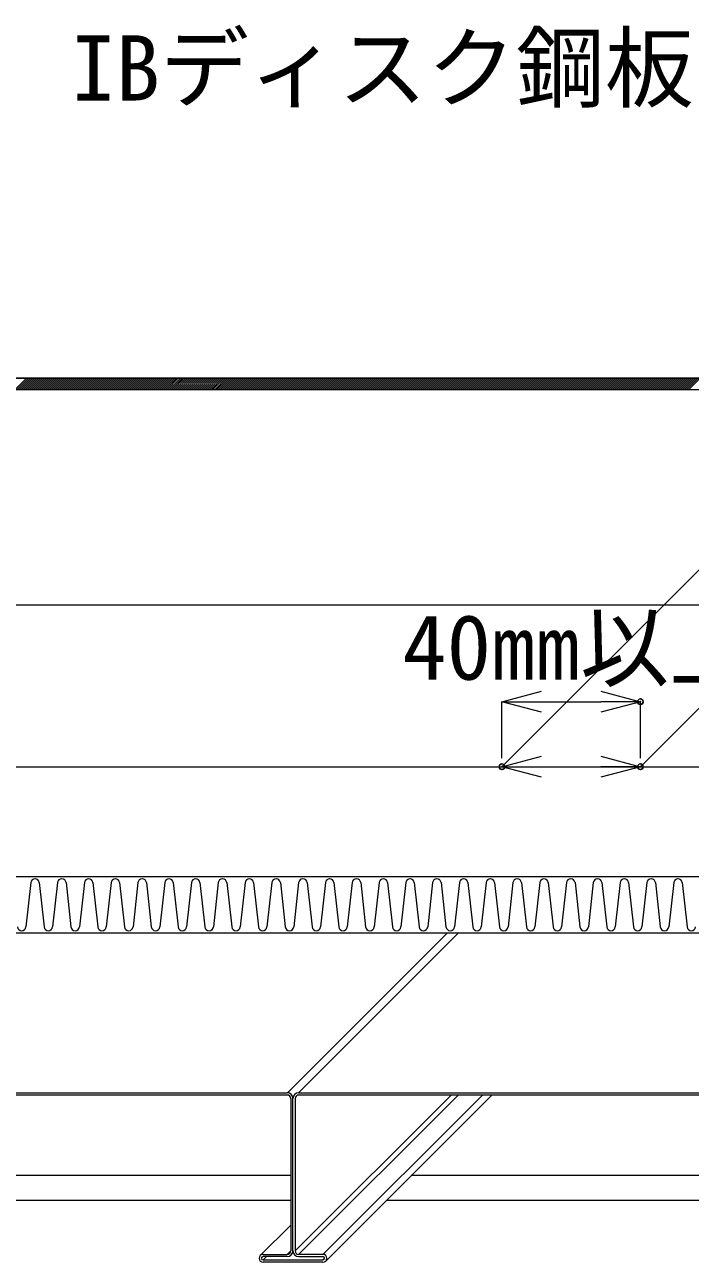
# Model space of a CAD drawing. Units: millimetres, scale not verified. Extents: x -840 to 840, y -594 to 594.
# Drawn here: x -350.6 to -232.9, y 50.6 to 269.6 of the extents above; entities that cross this region are included whole.
import ezdxf
from ezdxf.enums import TextEntityAlignment as Align

# ---------------------------------------------------------------- set-up
doc = ezdxf.new("R2010")
doc.units = ezdxf.units.MM
doc.header["$LTSCALE"] = 2
doc.header["$PDMODE"] = 32
doc.header["$PDSIZE"] = 1
for name, color, linetype, lineweight in [('0-2_文字', 5, 'Continuous', 9), ('0-4_0', 7, 'Continuous', 9), ('0-7_鋼材(C鋼・H鋼ｅｔｃ)', 7, 'Continuous', 9), ('0-8_断熱材', 4, 'Continuous', 9), ('0-A_IBｼｰﾄ', 7, 'Continuous', 9), ('0-B_寸法線', 7, 'Continuous', 9)]:
    doc.layers.add(name, color=color, linetype=linetype, lineweight=lineweight)
doc.layers.add('0-C_Defpoints', color=7, linetype='Continuous')
doc.styles.add('ＭＳ ゴシック', font='')
doc.styles.get('ＭＳ ゴシック').set_extended_font_data('MS Gothic')

# ---------------------------------------------------------------- blocks, each defined once
blk = doc.blocks.new('_Open30')
at = {"layer": '0-4_0'}
blk.add_line((0, 0), (-2, 0), dxfattribs=at)
blk.add_lwpolyline([(-2, 0.5359), (0, 0), (-2, -0.5359)], dxfattribs=at)

msp = doc.modelspace()

# ---------------------------------------------------------------- linework, layer by layer
at = {"layer": '0-4_0'}
for p, q in [((-304.128, 80.585), (-275.842, 108.87)), ((-302.169, 80.586), (-273.885, 108.87)), ((-384.969, 80.586), (-304.169, 80.586)), ((-304.169, 80.186), (-384.969, 80.186)), ((-303.569, 79.586), (-303.569, 52.586)), ((-303.169, 52.586), (-303.169, 79.586)), ((-302.769, 52.586), (-275.169, 80.186)), ((-302.769, 79.586), (-302.769, 52.586)), ((-302.169, 80.586), (-221.369, 80.586)), ((-221.369, 80.186), (-302.169, 80.186)), ((-302.169, 51.986), (-273.969, 80.186)), ((-297.869, 51.986), (-269.669, 80.186)), ((-297.374, 50.791), (-267.979, 80.186)), ((-308.964, 51.781), (-303.569, 57.176)), ((-304.169, 51.986), (-303.569, 52.586)), ((-308.469, 51.986), (-304.169, 51.986)), ((-304.169, 51.586), (-308.469, 51.586)), ((-308.469, 50.986), (-307.869, 51.586)), ((-308.469, 50.986), (-297.869, 50.986)), ((-297.869, 50.586), (-308.469, 50.586)), ((-297.869, 51.986), (-302.169, 51.986)), ((-302.169, 51.586), (-297.869, 51.586)), ((-297.869, 50.986), (-297.569, 51.286))]:
    msp.add_line(p, q, dxfattribs=at)
for centre, radius, start, end in [((-304.169, 79.586), 1, 0, 90), ((-304.169, 79.586), 0.6, 0, 90), ((-302.169, 79.586), 1, 90, 180), ((-302.169, 79.586), 0.6, 90, 180), ((-304.169, 52.586), 0.6, 270, 0), ((-304.169, 52.586), 1, 270, 0), ((-302.169, 52.586), 1, 180, 270), ((-302.169, 52.586), 0.6, 180, 270), ((-308.469, 51.286), 0.7, 90, 270), ((-308.469, 51.286), 0.3, 90, 270), ((-297.869, 51.286), 0.7, 270, 90), ((-297.869, 51.286), 0.3, 270, 90)]:
    msp.add_arc(centre, radius, start, end, dxfattribs=at)
at = {"layer": '0-7_鋼材(C鋼・H鋼ｅｔｃ)'}
for p, q in [((-303.569, 65.912), (-365.053, 65.912)), ((-220.769, 65.912), (-282.253, 65.912)), ((-303.569, 61.512), (-369.453, 61.512)), ((-220.769, 61.512), (-286.653, 61.512))]:
    msp.add_line(p, q, dxfattribs=at)
at = {"layer": '0-8_断熱材', "color": 7}
for p, q in [((-405.782, 166.953), (-59.521, 166.953)), ((-740.285, 118.87), (319.715, 118.87))]:
    msp.add_line(p, q, dxfattribs=at)
at = {"layer": '0-8_断熱材'}
for p, q in [((-349.549, 117.782), (-350.416, 109.959)), ((-348.047, 117.782), (-347.18, 109.959)), ((-344.811, 117.782), (-345.678, 109.959)), ((-343.309, 117.782), (-342.442, 109.959)), ((-340.073, 117.782), (-340.94, 109.959)), ((-338.571, 117.782), (-337.704, 109.959)), ((-335.335, 117.782), (-336.202, 109.959)), ((-333.832, 117.782), (-332.966, 109.959)), ((-330.596, 117.782), (-331.463, 109.959)), ((-329.094, 117.782), (-328.227, 109.959)), ((-325.858, 117.782), (-326.725, 109.959)), ((-324.356, 117.782), (-323.489, 109.959)), ((-321.12, 117.782), (-321.987, 109.959)), ((-319.618, 117.782), (-318.751, 109.959)), ((-316.382, 117.782), (-317.249, 109.959)), ((-314.879, 117.782), (-314.013, 109.959)), ((-311.643, 117.782), (-312.51, 109.959)), ((-310.141, 117.782), (-309.274, 109.959)), ((-306.905, 117.782), (-307.772, 109.959)), ((-305.403, 117.782), (-304.536, 109.959)), ((-302.167, 117.782), (-303.034, 109.959)), ((-300.665, 117.782), (-299.798, 109.959)), ((-297.429, 117.782), (-298.296, 109.959)), ((-295.926, 117.782), (-295.06, 109.959)), ((-292.691, 117.782), (-293.557, 109.959)), ((-291.188, 117.782), (-290.321, 109.959)), ((-287.952, 117.782), (-288.819, 109.959)), ((-286.45, 117.782), (-285.583, 109.959)), ((-283.214, 117.782), (-284.081, 109.959)), ((-281.712, 117.782), (-280.845, 109.959)), ((-278.476, 117.782), (-279.343, 109.959)), ((-276.973, 117.782), (-276.107, 109.959)), ((-273.738, 117.782), (-274.604, 109.959)), ((-272.235, 117.782), (-271.368, 109.959)), ((-268.999, 117.782), (-269.866, 109.959)), ((-267.497, 117.782), (-266.63, 109.959)), ((-264.261, 117.782), (-265.128, 109.959)), ((-262.759, 117.782), (-261.892, 109.959)), ((-259.523, 117.782), (-260.39, 109.959)), ((-258.021, 117.782), (-257.154, 109.959)), ((-254.785, 117.782), (-255.651, 109.959)), ((-253.282, 117.782), (-252.415, 109.959)), ((-250.046, 117.782), (-250.913, 109.959)), ((-248.544, 117.782), (-247.677, 109.959)), ((-245.308, 117.782), (-246.175, 109.959)), ((-243.806, 117.782), (-242.939, 109.959)), ((-240.57, 117.782), (-241.437, 109.959)), ((-239.068, 117.782), (-238.201, 109.959)), ((-235.832, 117.782), (-236.698, 109.959)), ((-234.329, 117.782), (-233.462, 109.959))]:
    msp.add_line(p, q, dxfattribs=at)
at = {"layer": '0-8_断熱材', "color": 7}
msp.add_lwpolyline([(-740.285, 108.87), (319.715, 108.87), (319.715, 118.87)], dxfattribs=at)
at = {"layer": '0-8_断熱材'}
for centre, start, end in [((-348.798, 117.711), 5.35135, 174.64865), ((-344.06, 117.711), 5.35135, 174.64865), ((-339.322, 117.711), 5.35135, 174.64865), ((-334.584, 117.711), 5.35135, 174.64865), ((-329.845, 117.711), 5.35135, 174.64865), ((-325.107, 117.711), 5.35135, 174.64865), ((-320.369, 117.711), 5.35135, 174.64865), ((-315.631, 117.711), 5.35135, 174.64865), ((-310.892, 117.711), 5.35135, 174.64865), ((-306.154, 117.711), 5.35135, 174.64865), ((-301.416, 117.711), 5.35135, 174.64865), ((-296.678, 117.711), 5.35135, 174.64865), ((-291.939, 117.711), 5.35135, 174.64865), ((-287.201, 117.711), 5.35135, 174.64865), ((-282.463, 117.711), 5.35135, 174.64865), ((-277.725, 117.711), 5.35135, 174.64865), ((-272.986, 117.711), 5.35135, 174.64865), ((-268.248, 117.711), 5.35135, 174.64865), ((-263.51, 117.711), 5.35135, 174.64865), ((-258.772, 117.711), 5.35135, 174.64865), ((-254.033, 117.711), 5.35135, 174.64865), ((-249.295, 117.711), 5.35135, 174.64865), ((-244.557, 117.711), 5.35135, 174.64865), ((-239.819, 117.711), 5.35135, 174.64865), ((-235.08, 117.711), 5.35135, 174.64865), ((-351.167, 110.029), 185.35135, 354.64865), ((-346.429, 110.029), 185.35135, 354.64865), ((-341.691, 110.029), 185.35135, 354.64865), ((-336.953, 110.029), 185.35135, 354.64865), ((-332.214, 110.029), 185.35135, 354.64865), ((-327.476, 110.029), 185.35135, 354.64865), ((-322.738, 110.029), 185.35135, 354.64865), ((-318, 110.029), 185.35135, 354.64865), ((-313.261, 110.029), 185.35135, 354.64865), ((-308.523, 110.029), 185.35135, 354.64865), ((-303.785, 110.029), 185.35135, 354.64865), ((-299.047, 110.029), 185.35135, 354.64865), ((-294.308, 110.029), 185.35135, 354.64865), ((-289.57, 110.029), 185.35135, 354.64865), ((-284.832, 110.029), 185.35135, 354.64865), ((-280.094, 110.029), 185.35135, 354.64865), ((-275.356, 110.029), 185.35135, 354.64865), ((-270.617, 110.029), 185.35135, 354.64865), ((-265.879, 110.029), 185.35135, 354.64865), ((-261.141, 110.029), 185.35135, 354.64865), ((-256.403, 110.029), 185.35135, 354.64865), ((-251.664, 110.029), 185.35135, 354.64865), ((-246.926, 110.029), 185.35135, 354.64865), ((-242.188, 110.029), 185.35135, 354.64865), ((-237.45, 110.029), 185.35135, 354.64865), ((-232.711, 110.029), 185.35135, 354.64865)]:
    msp.add_arc(centre, 0.754, start, end, dxfattribs=at)
at = {"layer": '0-A_IBｼｰﾄ'}
for p, q in [((-411.274, 207.056), (-205.37, 207.056)), ((-352.318, 205.056), (-350.318, 207.056)), ((-351.964, 205.056), (-349.964, 207.056)), ((-351.611, 205.056), (-349.611, 207.056)), ((-351.257, 205.056), (-349.257, 207.056)), ((-350.903, 205.056), (-348.903, 207.056)), ((-350.55, 205.056), (-348.55, 207.056)), ((-350.196, 205.056), (-348.196, 207.056)), ((-349.843, 205.056), (-347.843, 207.056)), ((-349.489, 205.056), (-347.489, 207.056)), ((-349.136, 205.056), (-347.136, 207.056)), ((-348.782, 205.056), (-346.782, 207.056)), ((-348.429, 205.056), (-346.429, 207.056)), ((-348.075, 205.056), (-346.075, 207.056)), ((-347.721, 205.056), (-345.721, 207.056)), ((-347.368, 205.056), (-345.368, 207.056)), ((-347.014, 205.056), (-345.014, 207.056)), ((-346.661, 205.056), (-344.661, 207.056)), ((-346.307, 205.056), (-344.307, 207.056)), ((-345.954, 205.056), (-343.954, 207.056)), ((-345.6, 205.056), (-343.6, 207.056)), ((-345.247, 205.056), (-343.247, 207.056)), ((-344.893, 205.056), (-342.893, 207.056)), ((-344.539, 205.056), (-342.539, 207.056)), ((-344.186, 205.056), (-342.186, 207.056)), ((-343.832, 205.056), (-341.832, 207.056)), ((-343.479, 205.056), (-341.479, 207.056)), ((-343.125, 205.056), (-341.125, 207.056)), ((-342.772, 205.056), (-340.772, 207.056)), ((-342.418, 205.056), (-340.418, 207.056)), ((-342.065, 205.056), (-340.065, 207.056)), ((-341.711, 205.056), (-339.711, 207.056)), ((-341.358, 205.056), (-339.358, 207.056)), ((-341.004, 205.056), (-339.004, 207.056)), ((-340.65, 205.056), (-338.65, 207.056)), ((-340.297, 205.056), (-338.297, 207.056)), ((-339.943, 205.056), (-337.943, 207.056)), ((-339.59, 205.056), (-337.59, 207.056)), ((-339.236, 205.056), (-337.236, 207.056)), ((-338.883, 205.056), (-336.883, 207.056)), ((-338.529, 205.056), (-336.529, 207.056)), ((-338.176, 205.056), (-336.176, 207.056)), ((-337.822, 205.056), (-335.822, 207.056)), ((-337.468, 205.056), (-335.468, 207.056)), ((-337.115, 205.056), (-335.115, 207.056)), ((-336.761, 205.056), (-334.761, 207.056)), ((-336.408, 205.056), (-334.408, 207.056)), ((-336.054, 205.056), (-334.054, 207.056)), ((-335.701, 205.056), (-333.701, 207.056)), ((-335.347, 205.056), (-333.347, 207.056)), ((-334.994, 205.056), (-332.994, 207.056)), ((-334.64, 205.056), (-332.64, 207.056)), ((-334.286, 205.056), (-332.286, 207.056)), ((-333.933, 205.056), (-331.933, 207.056)), ((-333.579, 205.056), (-331.579, 207.056)), ((-333.226, 205.056), (-331.226, 207.056)), ((-332.872, 205.056), (-330.872, 207.056)), ((-332.519, 205.056), (-330.519, 207.056)), ((-332.165, 205.056), (-330.165, 207.056)), ((-331.812, 205.056), (-329.812, 207.056)), ((-331.458, 205.056), (-329.458, 207.056)), ((-331.104, 205.056), (-329.104, 207.056)), ((-330.751, 205.056), (-328.751, 207.056)), ((-330.397, 205.056), (-328.397, 207.056)), ((-330.044, 205.056), (-328.044, 207.056)), ((-329.69, 205.056), (-327.69, 207.056)), ((-329.337, 205.056), (-327.337, 207.056)), ((-328.983, 205.056), (-326.983, 207.056)), ((-328.63, 205.056), (-326.63, 207.056)), ((-328.276, 205.056), (-326.276, 207.056)), ((-327.922, 205.056), (-325.922, 207.056)), ((-327.569, 205.056), (-325.569, 207.056)), ((-327.215, 205.056), (-325.215, 207.056)), ((-326.862, 205.056), (-324.862, 207.056)), ((-326.508, 205.056), (-324.508, 207.056)), ((-326.155, 205.056), (-324.155, 207.056)), ((-325.801, 205.056), (-323.801, 207.056)), ((-325.448, 205.056), (-323.448, 207.056)), ((-325.094, 205.056), (-323.094, 207.056)), ((-324.74, 205.056), (-322.74, 207.056)), ((-324.387, 205.056), (-322.387, 207.056)), ((-324.033, 205.056), (-322.033, 207.056)), ((-323.68, 205.056), (-321.68, 207.056)), ((-323.326, 205.056), (-321.326, 207.056)), ((-322.973, 205.056), (-320.973, 207.056)), ((-322.619, 205.056), (-320.619, 207.056)), ((-322.266, 205.056), (-320.266, 207.056)), ((-321.912, 205.056), (-319.912, 207.056)), ((-321.559, 205.056), (-319.559, 207.056)), ((-321.205, 205.056), (-319.205, 207.056)), ((-320.851, 205.056), (-318.851, 207.056)), ((-320.498, 205.056), (-318.498, 207.056)), ((-320.144, 205.056), (-318.144, 207.056)), ((-319.791, 205.056), (-317.791, 207.056)), ((-319.437, 205.056), (-317.437, 207.056)), ((-319.084, 205.056), (-317.084, 207.056)), ((-318.73, 205.056), (-316.73, 207.056)), ((-318.377, 205.056), (-316.377, 207.056)), ((-318.023, 205.056), (-316.023, 207.056)), ((-317.669, 205.056), (-315.669, 207.056)), ((-317.316, 205.056), (-315.316, 207.056)), ((-316.962, 205.056), (-314.962, 207.056)), ((-316.609, 205.056), (-314.609, 207.056)), ((-316.255, 205.056), (-314.255, 207.056)), ((-315.902, 205.056), (-313.902, 207.056)), ((-315.548, 205.056), (-313.548, 207.056)), ((-315.195, 205.056), (-313.195, 207.056)), ((-314.841, 205.056), (-312.841, 207.056)), ((-314.487, 205.056), (-312.487, 207.056)), ((-314.134, 205.056), (-312.134, 207.056)), ((-313.78, 205.056), (-311.78, 207.056)), ((-313.427, 205.056), (-311.427, 207.056)), ((-313.073, 205.056), (-311.073, 207.056)), ((-312.72, 205.056), (-310.72, 207.056)), ((-312.366, 205.056), (-310.366, 207.056)), ((-312.013, 205.056), (-310.013, 207.056)), ((-311.659, 205.056), (-309.659, 207.056)), ((-311.305, 205.056), (-309.305, 207.056)), ((-310.952, 205.056), (-308.952, 207.056)), ((-310.598, 205.056), (-308.598, 207.056)), ((-310.245, 205.056), (-308.245, 207.056)), ((-309.891, 205.056), (-307.891, 207.056)), ((-309.538, 205.056), (-307.538, 207.056)), ((-309.184, 205.056), (-307.184, 207.056)), ((-308.831, 205.056), (-306.831, 207.056)), ((-308.477, 205.056), (-306.477, 207.056)), ((-308.123, 205.056), (-306.123, 207.056)), ((-307.77, 205.056), (-305.77, 207.056)), ((-307.416, 205.056), (-305.416, 207.056)), ((-307.063, 205.056), (-305.063, 207.056)), ((-306.709, 205.056), (-304.709, 207.056)), ((-306.356, 205.056), (-304.356, 207.056)), ((-306.002, 205.056), (-304.002, 207.056)), ((-305.649, 205.056), (-303.649, 207.056)), ((-305.295, 205.056), (-303.295, 207.056)), ((-304.942, 205.056), (-302.942, 207.056)), ((-304.588, 205.056), (-302.588, 207.056)), ((-304.234, 205.056), (-302.234, 207.056)), ((-303.881, 205.056), (-301.881, 207.056)), ((-303.527, 205.056), (-301.527, 207.056)), ((-303.174, 205.056), (-301.174, 207.056)), ((-302.82, 205.056), (-300.82, 207.056)), ((-302.467, 205.056), (-300.467, 207.056)), ((-302.113, 205.056), (-300.113, 207.056)), ((-301.76, 205.056), (-299.76, 207.056)), ((-301.406, 205.056), (-299.406, 207.056)), ((-301.052, 205.056), (-299.052, 207.056)), ((-300.699, 205.056), (-298.699, 207.056)), ((-300.345, 205.056), (-298.345, 207.056)), ((-299.992, 205.056), (-297.992, 207.056)), ((-299.638, 205.056), (-297.638, 207.056)), ((-299.285, 205.056), (-297.285, 207.056)), ((-298.931, 205.056), (-296.931, 207.056)), ((-298.578, 205.056), (-296.578, 207.056)), ((-298.224, 205.056), (-296.224, 207.056)), ((-297.87, 205.056), (-295.87, 207.056)), ((-297.517, 205.056), (-295.517, 207.056)), ((-297.163, 205.056), (-295.163, 207.056)), ((-296.81, 205.056), (-294.81, 207.056)), ((-296.456, 205.056), (-294.456, 207.056)), ((-296.103, 205.056), (-294.103, 207.056)), ((-295.749, 205.056), (-293.749, 207.056)), ((-295.396, 205.056), (-293.396, 207.056)), ((-295.042, 205.056), (-293.042, 207.056)), ((-294.688, 205.056), (-292.688, 207.056)), ((-294.335, 205.056), (-292.335, 207.056)), ((-293.981, 205.056), (-291.981, 207.056)), ((-293.628, 205.056), (-291.628, 207.056)), ((-293.274, 205.056), (-291.274, 207.056)), ((-292.921, 205.056), (-290.921, 207.056)), ((-292.567, 205.056), (-290.567, 207.056)), ((-292.214, 205.056), (-290.214, 207.056)), ((-291.86, 205.056), (-289.86, 207.056)), ((-291.506, 205.056), (-289.506, 207.056)), ((-291.153, 205.056), (-289.153, 207.056)), ((-290.799, 205.056), (-288.799, 207.056)), ((-290.446, 205.056), (-288.446, 207.056)), ((-290.092, 205.056), (-288.092, 207.056)), ((-289.739, 205.056), (-287.739, 207.056)), ((-289.385, 205.056), (-287.385, 207.056)), ((-289.032, 205.056), (-287.032, 207.056)), ((-288.678, 205.056), (-286.678, 207.056)), ((-288.324, 205.056), (-286.324, 207.056)), ((-287.971, 205.056), (-285.971, 207.056)), ((-287.617, 205.056), (-285.617, 207.056)), ((-287.264, 205.056), (-285.264, 207.056)), ((-286.91, 205.056), (-284.91, 207.056)), ((-286.557, 205.056), (-284.557, 207.056)), ((-286.203, 205.056), (-284.203, 207.056)), ((-285.85, 205.056), (-283.85, 207.056)), ((-285.496, 205.056), (-283.496, 207.056)), ((-285.143, 205.056), (-283.143, 207.056)), ((-284.789, 205.056), (-282.789, 207.056)), ((-284.435, 205.056), (-282.435, 207.056)), ((-284.082, 205.056), (-282.082, 207.056)), ((-283.728, 205.056), (-281.728, 207.056)), ((-283.375, 205.056), (-281.375, 207.056)), ((-283.021, 205.056), (-281.021, 207.056)), ((-282.668, 205.056), (-280.668, 207.056)), ((-282.314, 205.056), (-280.314, 207.056)), ((-281.961, 205.056), (-279.961, 207.056)), ((-281.607, 205.056), (-279.607, 207.056)), ((-281.253, 205.056), (-279.253, 207.056)), ((-280.9, 205.056), (-278.9, 207.056)), ((-280.546, 205.056), (-278.546, 207.056)), ((-280.193, 205.056), (-278.193, 207.056)), ((-279.839, 205.056), (-277.839, 207.056)), ((-279.486, 205.056), (-277.486, 207.056)), ((-279.132, 205.056), (-277.132, 207.056)), ((-278.779, 205.056), (-276.779, 207.056)), ((-278.425, 205.056), (-276.425, 207.056)), ((-278.071, 205.056), (-276.071, 207.056)), ((-277.718, 205.056), (-275.718, 207.056)), ((-277.364, 205.056), (-275.364, 207.056)), ((-277.011, 205.056), (-275.011, 207.056)), ((-276.657, 205.056), (-274.657, 207.056)), ((-276.304, 205.056), (-274.304, 207.056)), ((-275.95, 205.056), (-273.95, 207.056)), ((-275.597, 205.056), (-273.597, 207.056)), ((-275.243, 205.056), (-273.243, 207.056)), ((-274.889, 205.056), (-272.889, 207.056)), ((-274.536, 205.056), (-272.536, 207.056)), ((-274.182, 205.056), (-272.182, 207.056)), ((-273.829, 205.056), (-271.829, 207.056)), ((-273.475, 205.056), (-271.475, 207.056)), ((-273.122, 205.056), (-271.122, 207.056)), ((-272.768, 205.056), (-270.768, 207.056)), ((-272.415, 205.056), (-270.415, 207.056)), ((-272.061, 205.056), (-270.061, 207.056)), ((-271.707, 205.056), (-269.707, 207.056)), ((-271.354, 205.056), (-269.354, 207.056)), ((-271, 205.056), (-269, 207.056)), ((-270.647, 205.056), (-268.647, 207.056)), ((-270.293, 205.056), (-268.293, 207.056)), ((-269.94, 205.056), (-267.94, 207.056)), ((-269.586, 205.056), (-267.586, 207.056)), ((-269.233, 205.056), (-267.233, 207.056)), ((-268.879, 205.056), (-266.879, 207.056)), ((-268.526, 205.056), (-266.526, 207.056)), ((-268.172, 205.056), (-266.172, 207.056)), ((-267.818, 205.056), (-265.818, 207.056)), ((-267.465, 205.056), (-265.465, 207.056)), ((-267.111, 205.056), (-265.111, 207.056)), ((-266.758, 205.056), (-264.758, 207.056)), ((-266.404, 205.056), (-264.404, 207.056)), ((-266.051, 205.056), (-264.051, 207.056)), ((-265.697, 205.056), (-263.697, 207.056)), ((-265.344, 205.056), (-263.344, 207.056)), ((-264.99, 205.056), (-262.99, 207.056)), ((-264.636, 205.056), (-262.636, 207.056)), ((-264.283, 205.056), (-262.283, 207.056)), ((-263.929, 205.056), (-261.929, 207.056)), ((-263.576, 205.056), (-261.576, 207.056)), ((-263.222, 205.056), (-261.222, 207.056)), ((-262.869, 205.056), (-260.869, 207.056)), ((-262.515, 205.056), (-260.515, 207.056)), ((-262.162, 205.056), (-260.162, 207.056)), ((-261.808, 205.056), (-259.808, 207.056)), ((-261.454, 205.056), (-259.454, 207.056)), ((-261.101, 205.056), (-259.101, 207.056)), ((-260.747, 205.056), (-258.747, 207.056)), ((-260.394, 205.056), (-258.394, 207.056)), ((-260.04, 205.056), (-258.04, 207.056)), ((-259.687, 205.056), (-257.687, 207.056)), ((-259.333, 205.056), (-257.333, 207.056)), ((-258.98, 205.056), (-256.98, 207.056)), ((-258.626, 205.056), (-256.626, 207.056)), ((-258.272, 205.056), (-256.272, 207.056)), ((-257.919, 205.056), (-255.919, 207.056)), ((-257.565, 205.056), (-255.565, 207.056)), ((-257.212, 205.056), (-255.212, 207.056)), ((-256.858, 205.056), (-254.858, 207.056)), ((-256.505, 205.056), (-254.505, 207.056)), ((-256.151, 205.056), (-254.151, 207.056)), ((-255.798, 205.056), (-253.798, 207.056)), ((-255.444, 205.056), (-253.444, 207.056)), ((-255.09, 205.056), (-253.09, 207.056)), ((-254.737, 205.056), (-252.737, 207.056)), ((-254.383, 205.056), (-252.383, 207.056)), ((-254.03, 205.056), (-252.03, 207.056)), ((-253.676, 205.056), (-251.676, 207.056)), ((-253.323, 205.056), (-251.323, 207.056)), ((-252.969, 205.056), (-250.969, 207.056)), ((-252.616, 205.056), (-250.616, 207.056)), ((-252.262, 205.056), (-250.262, 207.056)), ((-251.908, 205.056), (-249.908, 207.056)), ((-251.555, 205.056), (-249.555, 207.056)), ((-251.201, 205.056), (-249.201, 207.056)), ((-250.848, 205.056), (-248.848, 207.056)), ((-250.494, 205.056), (-248.494, 207.056)), ((-250.141, 205.056), (-248.141, 207.056)), ((-249.787, 205.056), (-247.787, 207.056)), ((-249.434, 205.056), (-247.434, 207.056)), ((-249.08, 205.056), (-247.08, 207.056)), ((-248.727, 205.056), (-246.727, 207.056)), ((-248.373, 205.056), (-246.373, 207.056)), ((-248.019, 205.056), (-246.019, 207.056)), ((-247.666, 205.056), (-245.666, 207.056)), ((-247.312, 205.056), (-245.312, 207.056)), ((-246.959, 205.056), (-244.959, 207.056)), ((-246.605, 205.056), (-244.605, 207.056)), ((-246.252, 205.056), (-244.252, 207.056)), ((-245.898, 205.056), (-243.898, 207.056)), ((-245.545, 205.056), (-243.545, 207.056)), ((-245.191, 205.056), (-243.191, 207.056)), ((-244.837, 205.056), (-242.837, 207.056)), ((-244.484, 205.056), (-242.484, 207.056)), ((-244.13, 205.056), (-242.13, 207.056)), ((-243.777, 205.056), (-241.777, 207.056)), ((-243.423, 205.056), (-241.423, 207.056)), ((-243.07, 205.056), (-241.07, 207.056)), ((-242.716, 205.056), (-240.716, 207.056)), ((-242.363, 205.056), (-240.363, 207.056)), ((-242.009, 205.056), (-240.009, 207.056)), ((-241.655, 205.056), (-239.655, 207.056)), ((-241.302, 205.056), (-239.302, 207.056)), ((-240.948, 205.056), (-238.948, 207.056)), ((-240.595, 205.056), (-238.595, 207.056)), ((-240.241, 205.056), (-238.241, 207.056)), ((-239.888, 205.056), (-237.888, 207.056)), ((-239.534, 205.056), (-237.534, 207.056)), ((-239.181, 205.056), (-237.181, 207.056)), ((-238.827, 205.056), (-236.827, 207.056)), ((-238.473, 205.056), (-236.473, 207.056)), ((-238.12, 205.056), (-236.12, 207.056)), ((-237.766, 205.056), (-235.766, 207.056)), ((-237.413, 205.056), (-235.413, 207.056)), ((-237.059, 205.056), (-235.059, 207.056)), ((-236.706, 205.056), (-234.706, 207.056)), ((-236.352, 205.056), (-234.352, 207.056)), ((-235.999, 205.056), (-233.999, 207.056)), ((-235.645, 205.056), (-233.645, 207.056)), ((-235.291, 205.056), (-233.291, 207.056)), ((-234.938, 205.056), (-232.938, 207.056)), ((-234.584, 205.056), (-232.584, 207.056)), ((-234.231, 205.056), (-232.231, 207.056)), ((-233.877, 205.056), (-231.877, 207.056)), ((-233.524, 205.056), (-231.524, 207.056)), ((-233.17, 205.056), (-231.17, 207.056)), ((-413.453, 205.056), (-204.834, 205.056))]:
    msp.add_line(p, q, dxfattribs=at)
for points in [[(-199.53, 208.856), (-202.252, 208.856), (-205.37, 207.056), (-411.274, 207.056)], [(-413.453, 205.056), (-204.834, 205.056), (-201.846, 206.781)]]:
    msp.add_lwpolyline(points, dxfattribs=at)
at = {"layer": '0-B_寸法線'}
for p, q in [((-172.668, 231.841), (-266.204, 138.305)), ((-176.474, 203.556), (-241.726, 138.305)), ((-266.204, 139.805), (-266.204, 149.805)), ((-259.204, 149.805), (-248.726, 149.805)), ((-241.726, 139.805), (-241.726, 149.805)), ((-720.85, 138.305), (-248.726, 138.305)), ((-259.204, 138.305), (225.296, 138.305))]:
    msp.add_line(p, q, dxfattribs=at)
at = {"layer": '0-C_Defpoints'}
for p in [(-241.726, 149.805), (-266.204, 138.305), (-241.726, 138.305), (-241.726, 138.305)]:
    msp.add_point(p, dxfattribs=at)

# ---------------------------------------------------------------- block references
at = {"layer": '0-B_寸法線', "xscale": 3.5, "yscale": 3.5, "rotation": 180}
for p in [(-266.204, 149.805), (-266.204, 138.305)]:
    msp.add_blockref('_Open30', p, dxfattribs=at)
at = {"layer": '0-B_寸法線', "xscale": 3.5, "yscale": 3.5}
for p in [(-241.726, 149.805), (-241.726, 138.305)]:
    msp.add_blockref('_Open30', p, dxfattribs=at)

# ---------------------------------------------------------------- texts
at = {"layer": '0-2_文字', "color": 7, "style": 'ＭＳ ゴシック'}
msp.add_text('IBディスク鋼板', height=11.54, dxfattribs=at).set_placement((-342.394, 252.758), align=Align.BOTTOM_LEFT)
at = {"layer": '0-B_寸法線', "style": 'ＭＳ ゴシック'}
msp.add_text('40㎜以上', height=11.54, dxfattribs=at).set_placement((-283.833, 150.241), align=Align.BOTTOM_LEFT)

doc.saveas('drawing.dxf')
